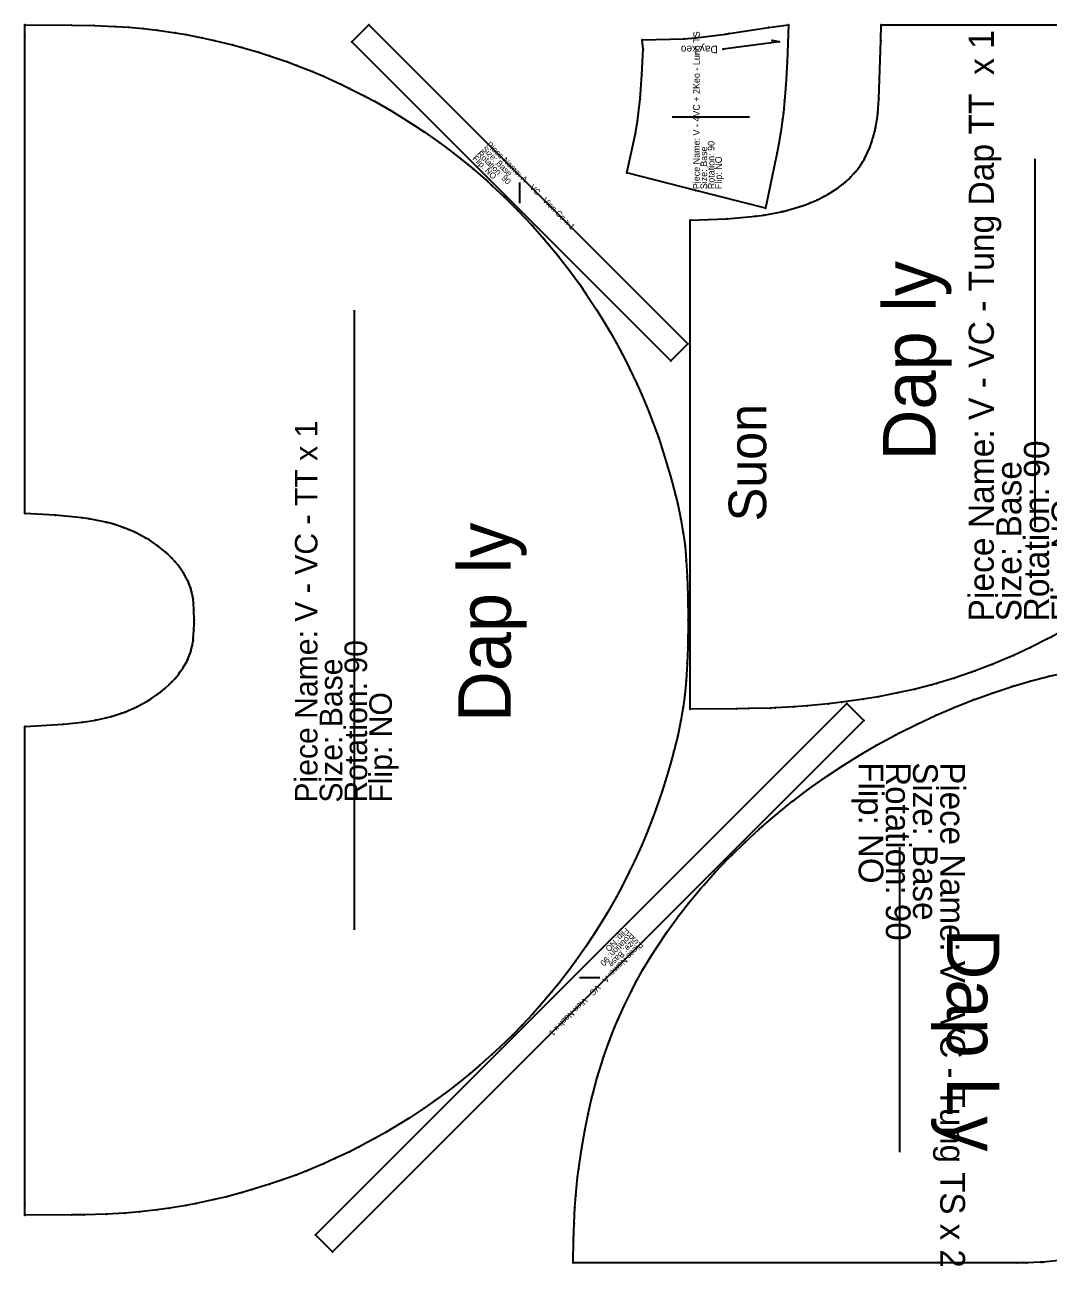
# Model space of a CAD drawing. Header units: metres. Extents: x 1 to 2725, y -3 to 1649.
# Drawn here: x 1 to 1363, y -3 to 1649 of the extents above; entities that cross this region are included whole.
import ezdxf

# ---------------------------------------------------------------- set-up
doc = ezdxf.new("R2010")
doc.units = ezdxf.units.M

# ---------------------------------------------------------------- blocks, each defined once
blk = doc.blocks.new('1')
at = {"layer": '1'}
blk.add_lwpolyline([(1095, 745.9), (1117.6, 723.3), (410.5, 16.2), (387.9, 38.8)], close=True, dxfattribs=at)
at = {"layer": '2'}
for p in [(1095, 745.9), (1117.6, 723.3), (387.9, 38.8), (410.5, 16.2)]:
    blk.add_point(p, dxfattribs=at)
at = {"layer": '7'}
blk.add_line((739.2, 381), (766.3, 381), dxfattribs=at)
at = {"layer": '1'}
for s, p in [('Flip: NO', (800.8, 448.1)), ('Rotation: 90', (807, 441.9)), ('Size: Base', (813.3, 435.7)), ('Piece Name: A - VC - Vien Nach x 1', (819.5, 429.4))]:
    blk.add_text(s, height=8, rotation=224.9998, dxfattribs=at).set_placement(p)
blk = doc.blocks.new('2')
at = {"layer": '1'}
blk.add_lwpolyline([(436.5, 1626.1), (459.1, 1648.7), (883.4, 1224.5), (860.8, 1201.8)], close=True, dxfattribs=at)
at = {"layer": '2'}
for p in [(459.1, 1648.7), (436.5, 1626.1), (883.4, 1224.5), (860.8, 1201.8)]:
    blk.add_point(p, dxfattribs=at)
at = {"layer": '7'}
blk.add_line((659.9, 1411.7), (659.9, 1438.9), dxfattribs=at)
at = {"layer": '1'}
for s, p in [('Size: Base', (608.7, 1482.7)), ('Piece Name: A - VC - Vien Co x 1', (615, 1488.9)), ('Flip: NO', (596.3, 1470.3)), ('Rotation: 90', (602.5, 1476.5))]:
    blk.add_text(s, height=8, rotation=315.0001, dxfattribs=at).set_placement(p)
blk = doc.blocks.new('3')
at = {"layer": '1'}
blk.add_lwpolyline([(986.6, 1404.9), (894, 1428.2), (802.1, 1451.9), (813.7, 1504), (816.5, 1520.8), (820, 1550.2), (822.2, 1582.1), (823.8, 1616.9), (822.5, 1628.8), (878.5, 1630.3), (893.5, 1631.4), (934.1, 1636.5), (938.3, 1637.2), (990.8, 1645.4), (1017.3, 1648.8), (1015.4, 1599.6), (1013.8, 1568.9), (1012.2, 1547.9), (1010.6, 1531.5), (1009.5, 1522.9), (1006.7, 1503.8), (1002.1, 1478.9), (999.6, 1466.3)], close=True, dxfattribs=at)
at = {"layer": '2'}
for p in [(1017.3, 1648.8), (822.5, 1628.8), (995.6, 1628), (1004.9, 1626.1), (1004.9, 1626.1), (823.8, 1616.9), (930.6, 1616.2), (802.1, 1451.9), (986.6, 1404.9)]:
    blk.add_point(p, dxfattribs=at)
at = {"layer": '3'}
for p in [(934.1, 1636.5), (938.3, 1637.2), (990.8, 1645.4), (878.5, 1630.3), (893.5, 1631.4), (1015.4, 1599.6), (822.2, 1582.1), (1013.8, 1568.9), (820, 1550.2), (1012.2, 1547.9), (816.5, 1520.8), (1009.5, 1522.9), (1010.6, 1531.5), (813.7, 1504), (1006.7, 1503.8), (1002.1, 1478.9), (999.6, 1466.3), (894, 1428.2)]:
    blk.add_point(p, dxfattribs=at)
at = {"layer": '7'}
blk.add_line((862.4, 1526.2), (965.5, 1526.2), dxfattribs=at)
at = {"layer": '8'}
for q in [(930.6, 1616.2), (995.6, 1628)]:
    blk.add_line((1004.9, 1626.1), q, dxfattribs=at)
at = {"layer": '1'}
for s, p in [('Piece Name: V - 4VC + 2Keo - Lung TS', (899.3, 1430.1)), ('Rotation: 90', (918.9, 1430.1)), ('Size: Base', (909.1, 1430.1)), ('Flip: NO', (928.7, 1430.1))]:
    blk.add_text(s, height=8.9, rotation=89.9998, dxfattribs=at).set_placement(p)
at = {"layer": '8'}
blk.add_text('Day keo', height=10, rotation=179.9998, dxfattribs=at).set_placement((923.2, 1621))
blk = doc.blocks.new('4')
at = {"layer": '1'}
blk.add_lwpolyline([(1.4, 64.8), (1.2, 79.8), (1.2, 715.1), (52.6, 718.1), (78, 720.9), (95.2, 723.7), (109, 726.6), (116.6, 728.5), (129.8, 732.7), (134.1, 734.2), (139.1, 736.2), (150.2, 741.2), (155.3, 743.8), (164.8, 749.2), (168.3, 751.4), (177.3, 757.5), (181.6, 760.8), (187.6, 765.8), (193.4, 771), (196.8, 774.5), (201.1, 779.2), (205.5, 784.5), (207.6, 787.2), (211.5, 792.8), (212.5, 794.3), (216.2, 800.8), (217.5, 803.4), (218, 804.7), (220.7, 811.2), (221.6, 813.8), (222.2, 815.7), (223.2, 819.5), (223.9, 822.6), (225, 829.1), (225.4, 831.9), (226.2, 843.2), (226.5, 851.7), (226.5, 856.8), (226.2, 870.4), (225.6, 879.1), (225, 884.5), (224.3, 889.1), (223.1, 894.7), (222.2, 897.9), (221.5, 900.2), (219.5, 905.6), (218.4, 908.2), (218, 908.9), (214.3, 916.2), (212.7, 918.9), (212.5, 919.3), (207.2, 927), (205.2, 929.6), (200.9, 934.7), (196.8, 939.1), (190.9, 944.9), (188.1, 947.4), (179.3, 954.6), (177.3, 956.1), (166, 963.8), (162.4, 965.9), (155.3, 969.9), (147.8, 973.6), (139.1, 977.4), (132.2, 980.1), (119.8, 984.2), (111.4, 986.5), (109, 987.1), (86.8, 991.4), (77.5, 992.8), (41.8, 996.3), (1.2, 998.5), (1.2, 1633.8), (1.4, 1648.8), (63.2, 1648.3), (93.6, 1647.8), (121.5, 1646.8), (139.2, 1645.7), (158.7, 1643.9), (177.5, 1641.7), (201.8, 1638.1), (215.4, 1635.8), (237.3, 1631.5), (253, 1628.1), (277.7, 1622.1), (290.2, 1618.8), (312.1, 1612.4), (326.9, 1607.7), (350.8, 1599.4), (363, 1594.9), (384.2, 1586.5), (398.5, 1580.4), (421.7, 1569.9), (433.3, 1564.3), (453.7, 1553.9), (467.3, 1546.6), (489.4, 1533.9), (500.4, 1527.2), (519.8, 1515), (532.6, 1506.4), (553.4, 1491.7), (563.8, 1484.1), (581.9, 1470), (597.7, 1457.1), (617.1, 1440.3), (622.8, 1435.1), (639.6, 1419.4), (657.7, 1401.4), (675.3, 1382.8), (677, 1380.9), (692.2, 1363.7), (708.6, 1344), (711.8, 1340), (725.9, 1321.8), (739.5, 1303.2), (748.2, 1290.6), (762.3, 1269.2), (769, 1258.4), (780.8, 1238.6), (788.3, 1225.3), (800.3, 1202.6), (806, 1191.3), (816, 1170.2), (822.1, 1156.5), (831.9, 1132.9), (836.6, 1120.9), (844.2, 1099.9), (849.2, 1084.8), (857, 1059.7), (860.3, 1048.1), (867.1, 1023.1), (870, 1010.9), (874.2, 990.9), (877.4, 972.8), (879.7, 954.9), (881.4, 935.8), (882.7, 914.8), (883.5, 890), (884, 856.8), (883.4, 820.4), (882.7, 798.8), (881.3, 776.3), (879.5, 757.2), (877.4, 740.9), (874.3, 723.1), (870, 702.8), (864.9, 682.3), (860.3, 665.5), (853.4, 642), (849.2, 628.9), (841.4, 605.8), (836.6, 592.7), (828.6, 572.5), (822.1, 557.2), (812.4, 535.7), (806, 522.4), (796.4, 503.5), (788.3, 488.4), (776.5, 467.6), (769, 455.2), (757.6, 437.2), (748.2, 423), (734.5, 403.5), (725.9, 391.8), (712.9, 374.9), (702.1, 361.7), (686.6, 343.5), (677, 332.8), (662.4, 317.1), (650.6, 305), (633.4, 288.3), (622.8, 278.5), (606.8, 264.3), (593.9, 253.4), (575.2, 238.3), (563.8, 229.6), (546.5, 216.9), (532.6, 207.2), (512.6, 194), (500.4, 186.4), (482, 175.4), (467.3, 167.1), (446.1, 155.8), (433.3, 149.3), (413.9, 140.1), (398.5, 133.2), (376.3, 123.9), (363, 118.7), (342.8, 111.3), (326.9, 105.9), (303.9, 98.8), (290.2, 94.8), (269.4, 89.4), (253, 85.5), (229.2, 80.5), (215.4, 77.9), (193.5, 74.2), (177.5, 72), (153.7, 69.2), (134.4, 67.6), (110, 66.3), (80.6, 65.5), (63.2, 65.3)], close=True, dxfattribs=at)
at = {"layer": '2'}
for p in [(1.4, 1648.8), (1.2, 1633.8), (1.2, 998.5), (226.5, 856.8), (884, 856.8), (1.2, 715.1), (1.2, 79.8), (1.4, 64.8)]:
    blk.add_point(p, dxfattribs=at)
at = {"layer": '3'}
for p in [(63.2, 1648.3), (93.6, 1647.8), (121.5, 1646.8), (139.2, 1645.7), (158.7, 1643.9), (177.5, 1641.7), (201.8, 1638.1), (215.4, 1635.8), (237.3, 1631.5), (253, 1628.1), (277.7, 1622.1), (290.2, 1618.8), (312.1, 1612.4), (326.9, 1607.7), (350.8, 1599.4), (363, 1594.9), (384.2, 1586.5), (398.5, 1580.4), (421.7, 1569.9), (433.3, 1564.3), (453.7, 1553.9), (467.3, 1546.6), (489.4, 1533.9), (500.4, 1527.2), (519.8, 1515), (532.6, 1506.4), (553.4, 1491.7), (563.8, 1484.1), (581.9, 1470), (597.7, 1457.1), (617.1, 1440.3), (622.8, 1435.1), (639.6, 1419.4), (657.7, 1401.4), (675.3, 1382.8), (677, 1380.9), (692.2, 1363.7), (708.6, 1344), (711.8, 1340), (725.9, 1321.8), (739.5, 1303.2), (748.2, 1290.6), (762.3, 1269.2), (769, 1258.4), (780.8, 1238.6), (788.3, 1225.3), (800.3, 1202.6), (806, 1191.3), (816, 1170.2), (822.1, 1156.5), (831.9, 1132.9), (836.6, 1120.9), (844.2, 1099.9), (849.2, 1084.8), (857, 1059.7), (860.3, 1048.1), (867.1, 1023.1), (870, 1010.9), (41.8, 996.3), (77.5, 992.8), (86.8, 991.4), (109, 987.1), (111.4, 986.5), (119.8, 984.2), (132.2, 980.1), (139.1, 977.4), (874.2, 990.9), (147.8, 973.6), (155.3, 969.9), (162.4, 965.9), (166, 963.8), (877.4, 972.8), (177.3, 956.1), (179.3, 954.6), (188.1, 947.4), (190.9, 944.9), (879.7, 954.9), (196.8, 939.1), (200.9, 934.7), (205.2, 929.6), (207.2, 927), (881.4, 935.8), (212.5, 919.3), (212.7, 918.9), (214.3, 916.2), (218, 908.9), (882.7, 914.8), (218.4, 908.2), (219.5, 905.6), (221.5, 900.2), (222.2, 897.9), (223.1, 894.7), (224.3, 889.1), (225, 884.5), (225.6, 879.1), (883.5, 890), (226.2, 870.4), (226.2, 843.2), (226.5, 851.7), (225, 829.1), (225.4, 831.9), (220.7, 811.2), (221.6, 813.8), (222.2, 815.7), (223.2, 819.5), (223.9, 822.6), (883.4, 820.4), (212.5, 794.3), (216.2, 800.8), (217.5, 803.4), (218, 804.7), (882.7, 798.8), (201.1, 779.2), (205.5, 784.5), (207.6, 787.2), (211.5, 792.8), (181.6, 760.8), (187.6, 765.8), (193.4, 771), (196.8, 774.5), (881.3, 776.3), (155.3, 743.8), (164.8, 749.2), (168.3, 751.4), (177.3, 757.5), (879.5, 757.2), (116.6, 728.5), (129.8, 732.7), (134.1, 734.2), (139.1, 736.2), (150.2, 741.2), (877.4, 740.9), (52.6, 718.1), (78, 720.9), (95.2, 723.7), (109, 726.6), (874.3, 723.1), (870, 702.8), (864.9, 682.3), (860.3, 665.5), (849.2, 628.9), (853.4, 642), (841.4, 605.8), (836.6, 592.7), (828.6, 572.5), (822.1, 557.2), (812.4, 535.7), (806, 522.4), (796.4, 503.5), (788.3, 488.4), (776.5, 467.6), (769, 455.2), (757.6, 437.2), (748.2, 423), (734.5, 403.5), (725.9, 391.8), (712.9, 374.9), (702.1, 361.7), (677, 332.8), (686.6, 343.5), (662.4, 317.1), (650.6, 305), (633.4, 288.3), (606.8, 264.3), (622.8, 278.5), (593.9, 253.4), (575.2, 238.3), (546.5, 216.9), (563.8, 229.6), (532.6, 207.2), (500.4, 186.4), (512.6, 194), (467.3, 167.1), (482, 175.4), (433.3, 149.3), (446.1, 155.8), (398.5, 133.2), (413.9, 140.1), (363, 118.7), (376.3, 123.9), (326.9, 105.9), (342.8, 111.3), (253, 85.5), (269.4, 89.4), (290.2, 94.8), (303.9, 98.8), (110, 66.3), (134.4, 67.6), (153.7, 69.2), (177.5, 72), (193.5, 74.2), (215.4, 77.9), (229.2, 80.5), (63.2, 65.3), (80.6, 65.5)]:
    blk.add_point(p, dxfattribs=at)
at = {"layer": '4'}
blk.add_point((226.5, 856.8, 7), dxfattribs=at)
at = {"layer": '7'}
blk.add_line((440.1, 444.5), (440.1, 1269.1), dxfattribs=at)
at = {"layer": '1'}
for s, p in [('Piece Name: V - VC - TT x 1', (390.6, 613.8)), ('Rotation: 90', (456.6, 613.8)), ('Size: Base', (423.6, 613.8)), ('Flip: NO', (489.6, 613.8))]:
    blk.add_text(s, height=30, rotation=90, dxfattribs=at).set_placement(p)
at = {"layer": '8'}
blk.add_text('Dap ly', height=70, rotation=90, dxfattribs=at).set_placement((647.9, 721.1))
blk = doc.blocks.new('5')
at = {"layer": '1'}
blk.add_lwpolyline([(1593.8, 805.4), (1593.8, 155.1), (1551.3, 151.4), (1531.1, 148.7), (1518.6, 146.5), (1503.7, 143), (1494.1, 140.3), (1488, 138.3), (1471.6, 132.1), (1467.4, 130.2), (1454.9, 124.1), (1451.2, 122), (1440.4, 115.4), (1437, 113), (1432.4, 109.7), (1424.3, 103.2), (1420.7, 100), (1413.4, 92.7), (1410.9, 90), (1410, 89), (1401.8, 78.7), (1399.8, 75.8), (1399.2, 75), (1394.3, 67), (1392.7, 64), (1390.6, 59.8), (1388.6, 55.2), (1387.4, 52.5), (1385.5, 46.9), (1384.7, 44), (1384, 41.1), (1383.3, 38.2), (1382.3, 32.1), (1382, 29.1), (1381.9, 27.5), (1381.4, 17.4), (1381.4, 8.7), (1381.5, 5), (1356.3, 2.5), (1353, 2.3), (1335, 1.3), (1321.6, 1.3), (731, 1.3), (731.3, 31.6), (732, 54.1), (733.1, 75), (734.3, 90.9), (736.8, 115.4), (738.3, 127.5), (741.9, 152.4), (746.3, 177.7), (750.7, 199.5), (755.3, 219.5), (757.4, 227.5), (762.9, 248), (768.5, 266.4), (771.8, 276.6), (779.2, 297.4), (785.9, 314.4), (790.2, 324.6), (798.5, 343.2), (808.3, 363), (813.1, 372.3), (823.3, 390.8), (835.1, 410.4), (842.5, 422), (855.7, 441.6), (869.6, 460.8), (870.6, 462.2), (884.4, 480), (900, 498.8), (904.7, 504.2), (919.9, 521.2), (937.2, 539.4), (941.9, 544.1), (959.1, 560.9), (978.2, 578.4), (981.8, 581.7), (1002.1, 599), (1022.8, 615.6), (1024.3, 616.8), (1044.1, 631.7), (1066, 647.3), (1069.1, 649.4), (1088.6, 662.3), (1111.6, 676.7), (1115.8, 679.2), (1135.2, 690.5), (1159.2, 703.6), (1164.2, 706.2), (1188.4, 718.4), (1213.1, 729.9), (1213.9, 730.3), (1238, 740.6), (1263.2, 750.6), (1264.8, 751.2), (1288.4, 759.6), (1313.8, 767.9), (1316.5, 768.8), (1339, 775.3), (1364.3, 781.9), (1368.7, 783), (1389.3, 787.6), (1414.3, 792.4), (1421.3, 793.6), (1443.9, 797), (1463.5, 799.5), (1473.7, 800.5), (1498.3, 802.4), (1528.3, 803.9), (1529, 803.9), (1571.3, 805)], close=True, dxfattribs=at)
at = {"layer": '2'}
for p in [(1593.8, 805.4), (1593.8, 155.1), (731, 1.3), (1321.6, 1.3), (1335, 1.3), (1381.5, 5)]:
    blk.add_point(p, dxfattribs=at)
at = {"layer": '3'}
for p in [(1421.3, 793.6), (1443.9, 797), (1463.5, 799.5), (1473.7, 800.5), (1498.3, 802.4), (1528.3, 803.9), (1529, 803.9), (1571.3, 805), (1364.3, 781.9), (1368.7, 783), (1389.3, 787.6), (1414.3, 792.4), (1313.8, 767.9), (1316.5, 768.8), (1339, 775.3), (1263.2, 750.6), (1264.8, 751.2), (1288.4, 759.6), (1213.1, 729.9), (1213.9, 730.3), (1238, 740.6), (1188.4, 718.4), (1159.2, 703.6), (1164.2, 706.2), (1115.8, 679.2), (1135.2, 690.5), (1088.6, 662.3), (1111.6, 676.7), (1066, 647.3), (1069.1, 649.4), (1044.1, 631.7), (1022.8, 615.6), (1024.3, 616.8), (1002.1, 599), (978.2, 578.4), (981.8, 581.7), (959.1, 560.9), (937.2, 539.4), (941.9, 544.1), (919.9, 521.2), (900, 498.8), (904.7, 504.2), (884.4, 480), (869.6, 460.8), (870.6, 462.2), (855.7, 441.6), (842.5, 422), (835.1, 410.4), (823.3, 390.8), (813.1, 372.3), (808.3, 363), (798.5, 343.2), (785.9, 314.4), (790.2, 324.6), (779.2, 297.4), (768.5, 266.4), (771.8, 276.6), (762.9, 248), (755.3, 219.5), (757.4, 227.5), (750.7, 199.5), (746.3, 177.7), (741.9, 152.4), (1531.1, 148.7), (1551.3, 151.4), (1488, 138.3), (1494.1, 140.3), (1503.7, 143), (1518.6, 146.5), (738.3, 127.5), (1451.2, 122), (1454.9, 124.1), (1467.4, 130.2), (1471.6, 132.1), (736.8, 115.4), (1420.7, 100), (1424.3, 103.2), (1432.4, 109.7), (1437, 113), (1440.4, 115.4), (734.3, 90.9), (1410, 89), (1410.9, 90), (1413.4, 92.7), (733.1, 75), (1394.3, 67), (1399.2, 75), (1399.8, 75.8), (1401.8, 78.7), (732, 54.1), (1387.4, 52.5), (1388.6, 55.2), (1390.6, 59.8), (1392.7, 64), (1383.3, 38.2), (1384, 41.1), (1384.7, 44), (1385.5, 46.9), (731.3, 31.6), (1381.4, 17.4), (1381.9, 27.5), (1382, 29.1), (1382.3, 32.1), (1353, 2.3), (1356.3, 2.5), (1381.4, 8.7)]:
    blk.add_point(p, dxfattribs=at)
at = {"layer": '7'}
blk.add_line((1165, 554.4), (1165, 148.6), dxfattribs=at)
at = {"layer": '1'}
for s, height, p in [('Flip: NO', 32.92, (1110.7, 667.5)), ('Rotation: 90', 32.916, (1146.9, 667.5)), ('Size: Base', 32.92, (1183.1, 667.5)), ('Piece Name: V - VC - Tung TS x 2', 32.916, (1219.3, 667.5))]:
    blk.add_text(s, height=height, rotation=270.0001, dxfattribs=at).set_placement(p)
at = {"layer": '8'}
for s, height, p in [('Suon', 30, (1528, 512.7)), ('Dap Ly ', 70, (1228.1, 446.2))]:
    blk.add_text(s, height=height, rotation=270, dxfattribs=at).set_placement(p)
blk = doc.blocks.new('6')
at = {"layer": '1'}
blk.add_lwpolyline([(1808.7, 1648.8), (1808.8, 1607.3), (1808.3, 1565.9), (1808.2, 1561.9), (1807.2, 1532.1), (1805.6, 1506.1), (1804.1, 1489.4), (1801.6, 1467.6), (1798.3, 1445.6), (1794.6, 1424.4), (1790, 1402), (1785, 1380.4), (1779.2, 1358.6), (1772.6, 1336.3), (1765.9, 1315.7), (1757.6, 1292.1), (1750.4, 1273.4), (1741.9, 1252.9), (1732.6, 1231.8), (1721.9, 1209.3), (1712.7, 1191), (1702, 1171.2), (1690.7, 1151.3), (1677.4, 1129.3), (1666.8, 1112.7), (1653.7, 1093.2), (1641, 1075.4), (1625.1, 1054.2), (1613.4, 1039.5), (1598.1, 1021.1), (1584.2, 1005.2), (1566.3, 985.9), (1553.4, 972.6), (1536.9, 956.5), (1521, 941.9), (1502.6, 925.8), (1487.3, 913.2), (1467.4, 897.9), (1452.1, 886.7), (1435.3, 875.1), (1414.8, 861.8), (1410.1, 858.9), (1389, 846.4), (1366.7, 834), (1362.1, 831.6), (1339.6, 820.3), (1316.7, 809.6), (1312.3, 807.6), (1289.1, 797.9), (1265.8, 789), (1260.8, 787.2), (1237.8, 779.4), (1214.3, 772.4), (1208.1, 770.6), (1186, 765), (1162.6, 759.7), (1136.7, 754.7), (1116.7, 751.4), (1088.5, 747.5), (1070.6, 745.4), (1042, 742.7), (1024.4, 741.4), (999.6, 739.9), (993.4, 739.6), (964, 738.9), (948.3, 738.7), (886.4, 738.2), (886.4, 1388.8), (935.1, 1390.8), (973.3, 1394), (984.4, 1395.6), (1008, 1400), (1010.4, 1400.5), (1033, 1407), (1037.7, 1408.6), (1046.2, 1411.9), (1055, 1415.7), (1064.6, 1420.5), (1070.3, 1423.6), (1077.1, 1427.8), (1082, 1431.1), (1089.5, 1436.7), (1092.3, 1439), (1097.5, 1443.6), (1100, 1446.1), (1104.5, 1450.9), (1106.7, 1453.4), (1110.5, 1458.2), (1112.6, 1461.2), (1116.2, 1466.8), (1117.9, 1469.6), (1120.4, 1474.4), (1122.5, 1478.7), (1125.4, 1485.4), (1128, 1492.4), (1130.2, 1499.5), (1132.2, 1507.3), (1133.2, 1511.6), (1135.3, 1523.7), (1136.3, 1531.3), (1137.7, 1550.4), (1140.2, 1628.1), (1140.6, 1648.8)], close=True, dxfattribs=at)
at = {"layer": '2'}
for p in [(1140.6, 1648.8), (1808.7, 1648.8), (886.4, 1388.8), (886.4, 738.2)]:
    blk.add_point(p, dxfattribs=at)
at = {"layer": '3'}
for p in [(1140.2, 1628.1), (1808.8, 1607.3), (1808.2, 1561.9), (1808.3, 1565.9), (1137.7, 1550.4), (1135.3, 1523.7), (1136.3, 1531.3), (1807.2, 1532.1), (1132.2, 1507.3), (1133.2, 1511.6), (1805.6, 1506.1), (1128, 1492.4), (1130.2, 1499.5), (1804.1, 1489.4), (1120.4, 1474.4), (1122.5, 1478.7), (1125.4, 1485.4), (1110.5, 1458.2), (1112.6, 1461.2), (1116.2, 1466.8), (1117.9, 1469.6), (1801.6, 1467.6), (1092.3, 1439), (1097.5, 1443.6), (1100, 1446.1), (1104.5, 1450.9), (1106.7, 1453.4), (1798.3, 1445.6), (1070.3, 1423.6), (1077.1, 1427.8), (1082, 1431.1), (1089.5, 1436.7), (1794.6, 1424.4), (1033, 1407), (1037.7, 1408.6), (1046.2, 1411.9), (1055, 1415.7), (1064.6, 1420.5), (935.1, 1390.8), (973.3, 1394), (984.4, 1395.6), (1008, 1400), (1010.4, 1400.5), (1790, 1402), (1785, 1380.4), (1779.2, 1358.6), (1772.6, 1336.3), (1765.9, 1315.7), (1757.6, 1292.1), (1750.4, 1273.4), (1741.9, 1252.9), (1732.6, 1231.8), (1721.9, 1209.3), (1712.7, 1191), (1702, 1171.2), (1690.7, 1151.3), (1677.4, 1129.3), (1666.8, 1112.7), (1653.7, 1093.2), (1641, 1075.4), (1625.1, 1054.2), (1613.4, 1039.5), (1598.1, 1021.1), (1584.2, 1005.2), (1566.3, 985.9), (1553.4, 972.6), (1521, 941.9), (1536.9, 956.5), (1502.6, 925.8), (1487.3, 913.2), (1467.4, 897.9), (1452.1, 886.7), (1414.8, 861.8), (1435.3, 875.1), (1389, 846.4), (1410.1, 858.9), (1362.1, 831.6), (1366.7, 834), (1316.7, 809.6), (1339.6, 820.3), (1289.1, 797.9), (1312.3, 807.6), (1237.8, 779.4), (1260.8, 787.2), (1265.8, 789), (1186, 765), (1208.1, 770.6), (1214.3, 772.4), (1070.6, 745.4), (1088.5, 747.5), (1116.7, 751.4), (1136.7, 754.7), (1162.6, 759.7), (948.3, 738.7), (964, 738.9), (993.4, 739.6), (999.6, 739.9), (1024.4, 741.4), (1042, 742.7)]:
    blk.add_point(p, dxfattribs=at)
at = {"layer": '4'}
blk.add_point((1136.3, 1531.3, 7), dxfattribs=at)
at = {"layer": '7'}
blk.add_line((1345.7, 980.2), (1345.7, 1470.4), dxfattribs=at)
at = {"layer": '1'}
for s, p in [('Piece Name: V - VC - Tung Dap TT  x 1', (1290.6, 854.9)), ('Rotation: 90', (1364.1, 854.9)), ('Size: Base', (1327.3, 854.9)), ('Flip: NO', (1400.8, 854.9))]:
    blk.add_text(s, height=33.4, rotation=90, dxfattribs=at).set_placement(p)
at = {"layer": '8'}
for s, height, p in [('Ta ', 20, (1543.7, 1612.4)), ('Dap ly', 70, (1213.2, 1069.2)), ('Suon', 50, (987.7, 988.2))]:
    blk.add_text(s, height=height, rotation=90, dxfattribs=at).set_placement(p)

msp = doc.modelspace()

# ---------------------------------------------------------------- block references
at = {"layer": '1'}
for name in ['4', '2', '3', '6', '5', '1']:
    msp.add_blockref(name, (0, 0), dxfattribs=at)

doc.saveas('drawing.dxf')
